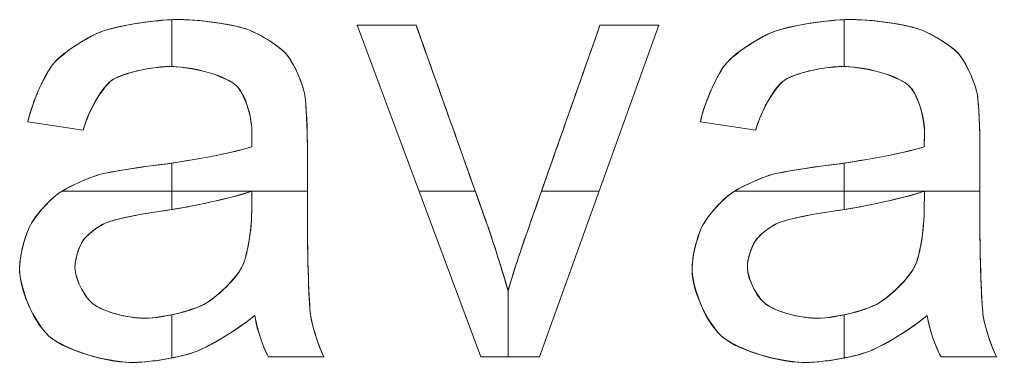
# Model space of a CAD drawing. Header units: centimetres. Extents: x -10.7 to 10.7, y -4.6 to 4.6.
# Drawn here: x -9.395 to -8.647, y 3.422 to 3.685 of the extents above; entities that cross this region are included whole.
import ezdxf

# ---------------------------------------------------------------- set-up
doc = ezdxf.new("R2010")
doc.units = ezdxf.units.CM
doc.header["$MEASUREMENT"] = 0
doc.layers.add('Default', color=7, linetype='Continuous')

msp = doc.modelspace()

# ---------------------------------------------------------------- linework, layer by layer
at = {"layer": 'Default', "color": 1, "lineweight": 9}
for points, knots in [([(-9.38896, 3.60634), (-9.38512, 3.62441), (-9.37437, 3.64457), (-9.36996, 3.65013), (-9.36996, 3.65013), (-9.36113, 3.66126), (-9.34003, 3.67282), (-9.33168, 3.67581), (-9.33168, 3.67581), (-9.31499, 3.68181), (-9.28467, 3.68481), (-9.27368, 3.68481), (-9.27368, 3.68481), (-9.25185, 3.68481), (-9.22731, 3.67969), (-9.22049, 3.67712), (-9.22049, 3.67712), (-9.20686, 3.672), (-9.19363, 3.66167), (-9.19042, 3.65779), (-9.19042, 3.65779), (-9.184, 3.65002), (-9.17821, 3.63428), (-9.17692, 3.62835)], [0, 0, 0, 0, 0.142857, 0.142857, 0.142857, 0.142857, 0.285714, 0.285714, 0.285714, 0.285714, 0.428571, 0.428571, 0.428571, 0.428571, 0.571429, 0.571429, 0.571429, 0.571429, 0.714286, 0.714286, 0.714286, 0.714286, 1, 1, 1, 1]), ([(-9.38896, 3.60634), (-9.38512, 3.62441), (-9.37437, 3.64457), (-9.36996, 3.65013), (-9.36996, 3.65013), (-9.36113, 3.66126), (-9.34003, 3.67282), (-9.33168, 3.67581), (-9.33168, 3.67581), (-9.31499, 3.68181), (-9.28467, 3.68481), (-9.27368, 3.68481), (-9.27368, 3.68481), (-9.25185, 3.68481), (-9.22731, 3.67969), (-9.22049, 3.67712), (-9.22049, 3.67712), (-9.20686, 3.672), (-9.19363, 3.66167), (-9.19042, 3.65779), (-9.19042, 3.65779), (-9.184, 3.65002), (-9.17821, 3.63428), (-9.17692, 3.62835)], [0, 0, 0, 0, 0.142857, 0.142857, 0.142857, 0.142857, 0.285714, 0.285714, 0.285714, 0.285714, 0.428571, 0.428571, 0.428571, 0.428571, 0.571429, 0.571429, 0.571429, 0.571429, 0.714286, 0.714286, 0.714286, 0.714286, 1, 1, 1, 1]), ([(-9.17692, 3.62835), (-9.1795, 3.64021), (-9.18721, 3.65391), (-9.19042, 3.65779), (-9.19042, 3.65779), (-9.19684, 3.66555), (-9.21368, 3.67456), (-9.22049, 3.67712), (-9.22049, 3.67712), (-9.23412, 3.68225), (-9.26276, 3.68481), (-9.27368, 3.68481), (-9.27368, 3.68481), (-9.29566, 3.68481), (-9.32334, 3.67881), (-9.33168, 3.67581), (-9.33168, 3.67581), (-9.34837, 3.66982), (-9.36555, 3.65569), (-9.36996, 3.65013), (-9.36996, 3.65013), (-9.37878, 3.63901), (-9.38704, 3.61538), (-9.38896, 3.60634)], [0, 0, 0, 0, 0.142857, 0.142857, 0.142857, 0.142857, 0.285714, 0.285714, 0.285714, 0.285714, 0.428571, 0.428571, 0.428571, 0.428571, 0.571429, 0.571429, 0.571429, 0.571429, 0.714286, 0.714286, 0.714286, 0.714286, 1, 1, 1, 1]), ([(-8.87361, 3.60634), (-8.86976, 3.62441), (-8.85902, 3.64457), (-8.8546, 3.65013), (-8.8546, 3.65013), (-8.84578, 3.66126), (-8.82467, 3.67282), (-8.81633, 3.67581), (-8.81633, 3.67581), (-8.79964, 3.68181), (-8.76931, 3.68481), (-8.75832, 3.68481), (-8.75832, 3.68481), (-8.7365, 3.68481), (-8.71195, 3.67969), (-8.70514, 3.67712), (-8.70514, 3.67712), (-8.69151, 3.672), (-8.67827, 3.66167), (-8.67506, 3.65779), (-8.67506, 3.65779), (-8.66865, 3.65002), (-8.66285, 3.63428), (-8.66156, 3.62835)], [0, 0, 0, 0, 0.142857, 0.142857, 0.142857, 0.142857, 0.285714, 0.285714, 0.285714, 0.285714, 0.428571, 0.428571, 0.428571, 0.428571, 0.571429, 0.571429, 0.571429, 0.571429, 0.714286, 0.714286, 0.714286, 0.714286, 1, 1, 1, 1]), ([(-8.87361, 3.60634), (-8.86976, 3.62441), (-8.85902, 3.64457), (-8.8546, 3.65013), (-8.8546, 3.65013), (-8.84578, 3.66126), (-8.82467, 3.67282), (-8.81633, 3.67581), (-8.81633, 3.67581), (-8.79964, 3.68181), (-8.76931, 3.68481), (-8.75832, 3.68481), (-8.75832, 3.68481), (-8.7365, 3.68481), (-8.71195, 3.67969), (-8.70514, 3.67712), (-8.70514, 3.67712), (-8.69151, 3.672), (-8.67827, 3.66167), (-8.67506, 3.65779), (-8.67506, 3.65779), (-8.66865, 3.65002), (-8.66285, 3.63428), (-8.66156, 3.62835)], [0, 0, 0, 0, 0.142857, 0.142857, 0.142857, 0.142857, 0.285714, 0.285714, 0.285714, 0.285714, 0.428571, 0.428571, 0.428571, 0.428571, 0.571429, 0.571429, 0.571429, 0.571429, 0.714286, 0.714286, 0.714286, 0.714286, 1, 1, 1, 1]), ([(-8.66156, 3.62835), (-8.66415, 3.64021), (-8.67186, 3.65391), (-8.67506, 3.65779), (-8.67506, 3.65779), (-8.68148, 3.66555), (-8.69832, 3.67456), (-8.70514, 3.67712), (-8.70514, 3.67712), (-8.71877, 3.68225), (-8.74741, 3.68481), (-8.75832, 3.68481), (-8.75832, 3.68481), (-8.7803, 3.68481), (-8.80798, 3.67881), (-8.81633, 3.67581), (-8.81633, 3.67581), (-8.83302, 3.66982), (-8.85019, 3.65569), (-8.8546, 3.65013), (-8.8546, 3.65013), (-8.86343, 3.63901), (-8.87169, 3.61538), (-8.87361, 3.60634)], [0, 0, 0, 0, 0.142857, 0.142857, 0.142857, 0.142857, 0.285714, 0.285714, 0.285714, 0.285714, 0.428571, 0.428571, 0.428571, 0.428571, 0.571429, 0.571429, 0.571429, 0.571429, 0.714286, 0.714286, 0.714286, 0.714286, 1, 1, 1, 1]), ([(-9.09142, 3.68057), (-9.07334, 3.62977), (-9.04622, 3.55357), (-9.03717, 3.52817), (-9.03717, 3.52817), (-9.0313, 3.51171), (-9.02346, 3.48574), (-9.021, 3.47687)], [0, 0, 0, 0, 0.333333, 0.333333, 0.333333, 0.333333, 1, 1, 1, 1]), ([(-9.09142, 3.68057), (-9.07334, 3.62977), (-9.04622, 3.55357), (-9.03717, 3.52817), (-9.03717, 3.52817), (-9.0313, 3.51171), (-9.02346, 3.48574), (-9.021, 3.47687)], [0, 0, 0, 0, 0.333333, 0.333333, 0.333333, 0.333333, 1, 1, 1, 1]), ([(-9.021, 3.47687), (-9.02591, 3.49461), (-9.03424, 3.51994), (-9.03717, 3.52817), (-9.03717, 3.52817), (-9.05526, 3.57897), (-9.08238, 3.65517), (-9.09142, 3.68057)], [0, 0, 0, 0, 0.333333, 0.333333, 0.333333, 0.333333, 1, 1, 1, 1]), ([(-9.021, 3.47687), (-9.0172, 3.49028), (-9.00852, 3.51585), (-9.00513, 3.52529), (-9.00513, 3.52529), (-8.98693, 3.57705), (-8.95962, 3.65469), (-8.95052, 3.68057)], [0, 0, 0, 0, 0.333333, 0.333333, 0.333333, 0.333333, 1, 1, 1, 1]), ([(-9.021, 3.47687), (-9.0172, 3.49028), (-9.00852, 3.51585), (-9.00513, 3.52529), (-9.00513, 3.52529), (-8.98693, 3.57705), (-8.95962, 3.65469), (-8.95052, 3.68057)], [0, 0, 0, 0, 0.333333, 0.333333, 0.333333, 0.333333, 1, 1, 1, 1]), ([(-8.95052, 3.68057), (-8.96872, 3.62881), (-8.99603, 3.55117), (-9.00513, 3.52529), (-9.00513, 3.52529), (-9.01191, 3.50642), (-9.0191, 3.48358), (-9.021, 3.47687)], [0, 0, 0, 0, 0.333333, 0.333333, 0.333333, 0.333333, 1, 1, 1, 1]), ([(-9.21741, 3.58725), (-9.21725, 3.59302), (-9.21718, 3.59747), (-9.21718, 3.59826), (-9.21718, 3.59826), (-9.21718, 3.6154), (-9.22544, 3.631), (-9.22957, 3.63451), (-9.22957, 3.63451), (-9.24073, 3.64401), (-9.26831, 3.64876), (-9.27931, 3.64876), (-9.27931, 3.64876), (-9.29986, 3.64876), (-9.31993, 3.64159), (-9.32482, 3.638), (-9.32482, 3.638), (-9.33462, 3.63084), (-9.3442, 3.60907), (-9.34655, 3.59998)], [0, 0, 0, 0, 0.166667, 0.166667, 0.166667, 0.166667, 0.333333, 0.333333, 0.333333, 0.333333, 0.5, 0.5, 0.5, 0.5, 0.666667, 0.666667, 0.666667, 0.666667, 1, 1, 1, 1]), ([(-9.21741, 3.58725), (-9.21725, 3.59302), (-9.21718, 3.59747), (-9.21718, 3.59826), (-9.21718, 3.59826), (-9.21718, 3.6154), (-9.22544, 3.631), (-9.22957, 3.63451), (-9.22957, 3.63451), (-9.24073, 3.64401), (-9.26831, 3.64876), (-9.27931, 3.64876), (-9.27931, 3.64876), (-9.29986, 3.64876), (-9.31993, 3.64159), (-9.32482, 3.638), (-9.32482, 3.638), (-9.33462, 3.63084), (-9.3442, 3.60907), (-9.34655, 3.59998)], [0, 0, 0, 0, 0.166667, 0.166667, 0.166667, 0.166667, 0.333333, 0.333333, 0.333333, 0.333333, 0.5, 0.5, 0.5, 0.5, 0.666667, 0.666667, 0.666667, 0.666667, 1, 1, 1, 1]), ([(-9.34655, 3.59998), (-9.34186, 3.61816), (-9.32972, 3.63442), (-9.32482, 3.638), (-9.32482, 3.638), (-9.31503, 3.64517), (-9.28958, 3.64876), (-9.27931, 3.64876), (-9.27931, 3.64876), (-9.25731, 3.64876), (-9.23515, 3.63926), (-9.22957, 3.63451), (-9.22957, 3.63451), (-9.22131, 3.62748), (-9.21718, 3.60683), (-9.21718, 3.59826), (-9.21718, 3.59826), (-9.21718, 3.59669), (-9.21733, 3.59014), (-9.21741, 3.58725)], [0, 0, 0, 0, 0.166667, 0.166667, 0.166667, 0.166667, 0.333333, 0.333333, 0.333333, 0.333333, 0.5, 0.5, 0.5, 0.5, 0.666667, 0.666667, 0.666667, 0.666667, 1, 1, 1, 1]), ([(-8.70206, 3.58725), (-8.7019, 3.59302), (-8.70182, 3.59747), (-8.70182, 3.59826), (-8.70182, 3.59826), (-8.70182, 3.6154), (-8.71009, 3.631), (-8.71422, 3.63451), (-8.71422, 3.63451), (-8.72537, 3.64401), (-8.75295, 3.64876), (-8.76396, 3.64876), (-8.76396, 3.64876), (-8.7845, 3.64876), (-8.80457, 3.64159), (-8.80947, 3.638), (-8.80947, 3.638), (-8.81927, 3.63084), (-8.82885, 3.60907), (-8.83119, 3.59998)], [0, 0, 0, 0, 0.166667, 0.166667, 0.166667, 0.166667, 0.333333, 0.333333, 0.333333, 0.333333, 0.5, 0.5, 0.5, 0.5, 0.666667, 0.666667, 0.666667, 0.666667, 1, 1, 1, 1]), ([(-8.70206, 3.58725), (-8.7019, 3.59302), (-8.70182, 3.59747), (-8.70182, 3.59826), (-8.70182, 3.59826), (-8.70182, 3.6154), (-8.71009, 3.631), (-8.71422, 3.63451), (-8.71422, 3.63451), (-8.72537, 3.64401), (-8.75295, 3.64876), (-8.76396, 3.64876), (-8.76396, 3.64876), (-8.7845, 3.64876), (-8.80457, 3.64159), (-8.80947, 3.638), (-8.80947, 3.638), (-8.81927, 3.63084), (-8.82885, 3.60907), (-8.83119, 3.59998)], [0, 0, 0, 0, 0.166667, 0.166667, 0.166667, 0.166667, 0.333333, 0.333333, 0.333333, 0.333333, 0.5, 0.5, 0.5, 0.5, 0.666667, 0.666667, 0.666667, 0.666667, 1, 1, 1, 1]), ([(-8.83119, 3.59998), (-8.82651, 3.61816), (-8.81437, 3.63442), (-8.80947, 3.638), (-8.80947, 3.638), (-8.79967, 3.64517), (-8.77423, 3.64876), (-8.76396, 3.64876), (-8.76396, 3.64876), (-8.74195, 3.64876), (-8.71979, 3.63926), (-8.71422, 3.63451), (-8.71422, 3.63451), (-8.70595, 3.62748), (-8.70182, 3.60683), (-8.70182, 3.59826), (-8.70182, 3.59826), (-8.70182, 3.59669), (-8.70198, 3.59014), (-8.70206, 3.58725)], [0, 0, 0, 0, 0.166667, 0.166667, 0.166667, 0.166667, 0.333333, 0.333333, 0.333333, 0.333333, 0.5, 0.5, 0.5, 0.5, 0.666667, 0.666667, 0.666667, 0.666667, 1, 1, 1, 1]), ([(-9.17692, 3.62835), (-9.17548, 3.62099), (-9.17476, 3.59851), (-9.17476, 3.58911), (-9.17476, 3.58911), (-9.17476, 3.57031), (-9.17476, 3.54211), (-9.17476, 3.53271), (-9.17476, 3.53271), (-9.17476, 3.49339), (-9.17305, 3.46283), (-9.17219, 3.45739), (-9.17219, 3.45739), (-9.17048, 3.4465), (-9.16457, 3.43107), (-9.16204, 3.42607)], [0, 0, 0, 0, 0.2, 0.2, 0.2, 0.2, 0.4, 0.4, 0.4, 0.4, 0.6, 0.6, 0.6, 0.6, 1, 1, 1, 1]), ([(-9.17692, 3.62835), (-9.17548, 3.62099), (-9.17476, 3.59851), (-9.17476, 3.58911), (-9.17476, 3.58911), (-9.17476, 3.57031), (-9.17476, 3.54211), (-9.17476, 3.53271), (-9.17476, 3.53271), (-9.17476, 3.49339), (-9.17305, 3.46283), (-9.17219, 3.45739), (-9.17219, 3.45739), (-9.17048, 3.4465), (-9.16457, 3.43107), (-9.16204, 3.42607)], [0, 0, 0, 0, 0.2, 0.2, 0.2, 0.2, 0.4, 0.4, 0.4, 0.4, 0.6, 0.6, 0.6, 0.6, 1, 1, 1, 1]), ([(-9.16204, 3.42607), (-9.1671, 3.43606), (-9.17134, 3.45194), (-9.17219, 3.45739), (-9.17219, 3.45739), (-9.17391, 3.46828), (-9.17476, 3.51305), (-9.17476, 3.53271), (-9.17476, 3.53271), (-9.17476, 3.55151), (-9.17476, 3.57971), (-9.17476, 3.58911), (-9.17476, 3.58911), (-9.17476, 3.60791), (-9.1762, 3.62467), (-9.17692, 3.62835)], [0, 0, 0, 0, 0.2, 0.2, 0.2, 0.2, 0.4, 0.4, 0.4, 0.4, 0.6, 0.6, 0.6, 0.6, 1, 1, 1, 1]), ([(-8.66156, 3.62835), (-8.66013, 3.62099), (-8.65941, 3.59851), (-8.65941, 3.58911), (-8.65941, 3.58911), (-8.65941, 3.57031), (-8.65941, 3.54211), (-8.65941, 3.53271), (-8.65941, 3.53271), (-8.65941, 3.49339), (-8.65769, 3.46283), (-8.65684, 3.45739), (-8.65684, 3.45739), (-8.65513, 3.4465), (-8.64921, 3.43107), (-8.64668, 3.42607)], [0, 0, 0, 0, 0.2, 0.2, 0.2, 0.2, 0.4, 0.4, 0.4, 0.4, 0.6, 0.6, 0.6, 0.6, 1, 1, 1, 1]), ([(-8.66156, 3.62835), (-8.66013, 3.62099), (-8.65941, 3.59851), (-8.65941, 3.58911), (-8.65941, 3.58911), (-8.65941, 3.57031), (-8.65941, 3.54211), (-8.65941, 3.53271), (-8.65941, 3.53271), (-8.65941, 3.49339), (-8.65769, 3.46283), (-8.65684, 3.45739), (-8.65684, 3.45739), (-8.65513, 3.4465), (-8.64921, 3.43107), (-8.64668, 3.42607)], [0, 0, 0, 0, 0.2, 0.2, 0.2, 0.2, 0.4, 0.4, 0.4, 0.4, 0.6, 0.6, 0.6, 0.6, 1, 1, 1, 1]), ([(-8.64668, 3.42607), (-8.65174, 3.43606), (-8.65598, 3.45194), (-8.65684, 3.45739), (-8.65684, 3.45739), (-8.65855, 3.46828), (-8.65941, 3.51305), (-8.65941, 3.53271), (-8.65941, 3.53271), (-8.65941, 3.55151), (-8.65941, 3.57971), (-8.65941, 3.58911), (-8.65941, 3.58911), (-8.65941, 3.60791), (-8.66084, 3.62467), (-8.66156, 3.62835)], [0, 0, 0, 0, 0.2, 0.2, 0.2, 0.2, 0.4, 0.4, 0.4, 0.4, 0.6, 0.6, 0.6, 0.6, 1, 1, 1, 1]), ([(-9.21506, 3.45789), (-9.23068, 3.4447), (-9.25328, 3.43268), (-9.26067, 3.42997), (-9.26067, 3.42997), (-9.27546, 3.42454), (-9.2998, 3.42183), (-9.30827, 3.42183), (-9.30827, 3.42183), (-9.33624, 3.42183), (-9.36526, 3.43534), (-9.37277, 3.4421), (-9.37277, 3.4421), (-9.38781, 3.4556), (-9.39532, 3.48337), (-9.39532, 3.49387), (-9.39532, 3.49387), (-9.39532, 3.5062), (-9.38963, 3.52256), (-9.38678, 3.52766), (-9.38678, 3.52766), (-9.38108, 3.53785), (-9.369, 3.5491), (-9.36439, 3.55218), (-9.36439, 3.55218), (-9.35517, 3.55833), (-9.339, 3.56457), (-9.33323, 3.56615), (-9.33323, 3.56615), (-9.32472, 3.56838), (-9.30328, 3.57155), (-9.29469, 3.57257), (-9.29469, 3.57257), (-9.25969, 3.57668), (-9.22567, 3.58442), (-9.21741, 3.58725)], [0, 0, 0, 0, 0.1, 0.1, 0.1, 0.1, 0.2, 0.2, 0.2, 0.2, 0.3, 0.3, 0.3, 0.3, 0.4, 0.4, 0.4, 0.4, 0.5, 0.5, 0.5, 0.5, 0.6, 0.6, 0.6, 0.6, 0.7, 0.7, 0.7, 0.7, 0.8, 0.8, 0.8, 0.8, 1, 1, 1, 1]), ([(-9.21506, 3.45789), (-9.23068, 3.4447), (-9.25328, 3.43268), (-9.26067, 3.42997), (-9.26067, 3.42997), (-9.27546, 3.42454), (-9.2998, 3.42183), (-9.30827, 3.42183), (-9.30827, 3.42183), (-9.33624, 3.42183), (-9.36526, 3.43534), (-9.37277, 3.4421), (-9.37277, 3.4421), (-9.38781, 3.4556), (-9.39532, 3.48337), (-9.39532, 3.49387), (-9.39532, 3.49387), (-9.39532, 3.5062), (-9.38963, 3.52256), (-9.38678, 3.52766), (-9.38678, 3.52766), (-9.38108, 3.53785), (-9.369, 3.5491), (-9.36439, 3.55218), (-9.36439, 3.55218), (-9.35517, 3.55833), (-9.339, 3.56457), (-9.33323, 3.56615), (-9.33323, 3.56615), (-9.32472, 3.56838), (-9.30328, 3.57155), (-9.29469, 3.57257), (-9.29469, 3.57257), (-9.25969, 3.57668), (-9.22567, 3.58442), (-9.21741, 3.58725)], [0, 0, 0, 0, 0.1, 0.1, 0.1, 0.1, 0.2, 0.2, 0.2, 0.2, 0.3, 0.3, 0.3, 0.3, 0.4, 0.4, 0.4, 0.4, 0.5, 0.5, 0.5, 0.5, 0.6, 0.6, 0.6, 0.6, 0.7, 0.7, 0.7, 0.7, 0.8, 0.8, 0.8, 0.8, 1, 1, 1, 1]), ([(-9.21741, 3.58725), (-9.23393, 3.58158), (-9.27719, 3.57463), (-9.29469, 3.57257), (-9.29469, 3.57257), (-9.31187, 3.57052), (-9.32897, 3.56726), (-9.33323, 3.56615), (-9.33323, 3.56615), (-9.34478, 3.56299), (-9.35978, 3.55525), (-9.36439, 3.55218), (-9.36439, 3.55218), (-9.37361, 3.54603), (-9.38393, 3.53275), (-9.38678, 3.52766), (-9.38678, 3.52766), (-9.39248, 3.51746), (-9.39532, 3.50004), (-9.39532, 3.49387), (-9.39532, 3.49387), (-9.39532, 3.47286), (-9.38029, 3.44885), (-9.37277, 3.4421), (-9.37277, 3.4421), (-9.35774, 3.42859), (-9.32226, 3.42183), (-9.30827, 3.42183), (-9.30827, 3.42183), (-9.29133, 3.42183), (-9.26807, 3.42726), (-9.26067, 3.42997), (-9.26067, 3.42997), (-9.24588, 3.43539), (-9.22287, 3.45129), (-9.21506, 3.45789)], [0, 0, 0, 0, 0.1, 0.1, 0.1, 0.1, 0.2, 0.2, 0.2, 0.2, 0.3, 0.3, 0.3, 0.3, 0.4, 0.4, 0.4, 0.4, 0.5, 0.5, 0.5, 0.5, 0.6, 0.6, 0.6, 0.6, 0.7, 0.7, 0.7, 0.7, 0.8, 0.8, 0.8, 0.8, 1, 1, 1, 1]), ([(-8.6997, 3.45789), (-8.71532, 3.4447), (-8.73792, 3.43268), (-8.74532, 3.42997), (-8.74532, 3.42997), (-8.76011, 3.42454), (-8.78445, 3.42183), (-8.79292, 3.42183), (-8.79292, 3.42183), (-8.82089, 3.42183), (-8.8499, 3.43534), (-8.85742, 3.4421), (-8.85742, 3.4421), (-8.87245, 3.4556), (-8.87997, 3.48337), (-8.87997, 3.49387), (-8.87997, 3.49387), (-8.87997, 3.5062), (-8.87427, 3.52256), (-8.87142, 3.52766), (-8.87142, 3.52766), (-8.86572, 3.53785), (-8.85365, 3.5491), (-8.84904, 3.55218), (-8.84904, 3.55218), (-8.83981, 3.55833), (-8.82365, 3.56457), (-8.81787, 3.56615), (-8.81787, 3.56615), (-8.80937, 3.56838), (-8.78793, 3.57155), (-8.77933, 3.57257), (-8.77933, 3.57257), (-8.74434, 3.57668), (-8.71032, 3.58442), (-8.70206, 3.58725)], [0, 0, 0, 0, 0.1, 0.1, 0.1, 0.1, 0.2, 0.2, 0.2, 0.2, 0.3, 0.3, 0.3, 0.3, 0.4, 0.4, 0.4, 0.4, 0.5, 0.5, 0.5, 0.5, 0.6, 0.6, 0.6, 0.6, 0.7, 0.7, 0.7, 0.7, 0.8, 0.8, 0.8, 0.8, 1, 1, 1, 1]), ([(-8.6997, 3.45789), (-8.71532, 3.4447), (-8.73792, 3.43268), (-8.74532, 3.42997), (-8.74532, 3.42997), (-8.76011, 3.42454), (-8.78445, 3.42183), (-8.79292, 3.42183), (-8.79292, 3.42183), (-8.82089, 3.42183), (-8.8499, 3.43534), (-8.85742, 3.4421), (-8.85742, 3.4421), (-8.87245, 3.4556), (-8.87997, 3.48337), (-8.87997, 3.49387), (-8.87997, 3.49387), (-8.87997, 3.5062), (-8.87427, 3.52256), (-8.87142, 3.52766), (-8.87142, 3.52766), (-8.86572, 3.53785), (-8.85365, 3.5491), (-8.84904, 3.55218), (-8.84904, 3.55218), (-8.83981, 3.55833), (-8.82365, 3.56457), (-8.81787, 3.56615), (-8.81787, 3.56615), (-8.80937, 3.56838), (-8.78793, 3.57155), (-8.77933, 3.57257), (-8.77933, 3.57257), (-8.74434, 3.57668), (-8.71032, 3.58442), (-8.70206, 3.58725)], [0, 0, 0, 0, 0.1, 0.1, 0.1, 0.1, 0.2, 0.2, 0.2, 0.2, 0.3, 0.3, 0.3, 0.3, 0.4, 0.4, 0.4, 0.4, 0.5, 0.5, 0.5, 0.5, 0.6, 0.6, 0.6, 0.6, 0.7, 0.7, 0.7, 0.7, 0.8, 0.8, 0.8, 0.8, 1, 1, 1, 1]), ([(-8.70206, 3.58725), (-8.71858, 3.58158), (-8.76184, 3.57463), (-8.77933, 3.57257), (-8.77933, 3.57257), (-8.79652, 3.57052), (-8.81362, 3.56726), (-8.81787, 3.56615), (-8.81787, 3.56615), (-8.82942, 3.56299), (-8.84442, 3.55525), (-8.84904, 3.55218), (-8.84904, 3.55218), (-8.85826, 3.54603), (-8.86857, 3.53275), (-8.87142, 3.52766), (-8.87142, 3.52766), (-8.87712, 3.51746), (-8.87997, 3.50004), (-8.87997, 3.49387), (-8.87997, 3.49387), (-8.87997, 3.47286), (-8.86494, 3.44885), (-8.85742, 3.4421), (-8.85742, 3.4421), (-8.84239, 3.42859), (-8.8069, 3.42183), (-8.79292, 3.42183), (-8.79292, 3.42183), (-8.77597, 3.42183), (-8.75271, 3.42726), (-8.74532, 3.42997), (-8.74532, 3.42997), (-8.73053, 3.43539), (-8.70751, 3.45129), (-8.6997, 3.45789)], [0, 0, 0, 0, 0.1, 0.1, 0.1, 0.1, 0.2, 0.2, 0.2, 0.2, 0.3, 0.3, 0.3, 0.3, 0.4, 0.4, 0.4, 0.4, 0.5, 0.5, 0.5, 0.5, 0.6, 0.6, 0.6, 0.6, 0.7, 0.7, 0.7, 0.7, 0.8, 0.8, 0.8, 0.8, 1, 1, 1, 1]), ([(-9.21718, 3.55332), (-9.21725, 3.54815), (-9.21737, 3.5404), (-9.21741, 3.53781), (-9.21741, 3.53781), (-9.21741, 3.51919), (-9.2222, 3.50033), (-9.2246, 3.49556), (-9.2246, 3.49556), (-9.23087, 3.48319), (-9.24739, 3.46993), (-9.25408, 3.46639), (-9.25408, 3.46639), (-9.26745, 3.45931), (-9.29131, 3.45576), (-9.29989, 3.45576), (-9.29989, 3.45576), (-9.31723, 3.45576), (-9.3349, 3.46327), (-9.33941, 3.46702), (-9.33941, 3.46702), (-9.34841, 3.47452), (-9.35291, 3.48953), (-9.35291, 3.49517), (-9.35291, 3.49517), (-9.35291, 3.50252), (-9.34878, 3.51221), (-9.34671, 3.51521), (-9.34671, 3.51521), (-9.34258, 3.52122), (-9.3329, 3.52736), (-9.3291, 3.52893), (-9.3291, 3.52893), (-9.32149, 3.53207), (-9.29933, 3.53613), (-9.29015, 3.53738), (-9.29015, 3.53738), (-9.25772, 3.54176), (-9.22529, 3.5502), (-9.21718, 3.55332)], [0, 0, 0, 0, 0.090909, 0.090909, 0.090909, 0.090909, 0.181818, 0.181818, 0.181818, 0.181818, 0.272727, 0.272727, 0.272727, 0.272727, 0.363636, 0.363636, 0.363636, 0.363636, 0.454545, 0.454545, 0.454545, 0.454545, 0.545455, 0.545455, 0.545455, 0.545455, 0.636364, 0.636364, 0.636364, 0.636364, 0.727273, 0.727273, 0.727273, 0.727273, 0.818182, 0.818182, 0.818182, 0.818182, 1, 1, 1, 1]), ([(-9.21718, 3.55332), (-9.23339, 3.54707), (-9.27393, 3.53957), (-9.29015, 3.53738), (-9.29015, 3.53738), (-9.3085, 3.53489), (-9.32529, 3.5305), (-9.3291, 3.52893), (-9.3291, 3.52893), (-9.33671, 3.5258), (-9.34465, 3.51822), (-9.34671, 3.51521), (-9.34671, 3.51521), (-9.35084, 3.5092), (-9.35291, 3.49884), (-9.35291, 3.49517), (-9.35291, 3.49517), (-9.35291, 3.4839), (-9.34391, 3.47077), (-9.33941, 3.46702), (-9.33941, 3.46702), (-9.3304, 3.45952), (-9.30856, 3.45576), (-9.29989, 3.45576), (-9.29989, 3.45576), (-9.28272, 3.45576), (-9.26076, 3.46285), (-9.25408, 3.46639), (-9.25408, 3.46639), (-9.2407, 3.47347), (-9.22774, 3.48938), (-9.2246, 3.49556), (-9.2246, 3.49556), (-9.21981, 3.50511), (-9.21741, 3.5285), (-9.21741, 3.53781), (-9.21741, 3.53781), (-9.21733, 3.54298), (-9.21722, 3.55074), (-9.21718, 3.55332)], [0, 0, 0, 0, 0.090909, 0.090909, 0.090909, 0.090909, 0.181818, 0.181818, 0.181818, 0.181818, 0.272727, 0.272727, 0.272727, 0.272727, 0.363636, 0.363636, 0.363636, 0.363636, 0.454545, 0.454545, 0.454545, 0.454545, 0.545455, 0.545455, 0.545455, 0.545455, 0.636364, 0.636364, 0.636364, 0.636364, 0.727273, 0.727273, 0.727273, 0.727273, 0.818182, 0.818182, 0.818182, 0.818182, 1, 1, 1, 1]), ([(-9.21718, 3.55332), (-9.21725, 3.54815), (-9.21737, 3.5404), (-9.21741, 3.53781), (-9.21741, 3.53781), (-9.21741, 3.51919), (-9.2222, 3.50033), (-9.2246, 3.49556), (-9.2246, 3.49556), (-9.23087, 3.48319), (-9.24739, 3.46993), (-9.25408, 3.46639), (-9.25408, 3.46639), (-9.26745, 3.45931), (-9.29131, 3.45576), (-9.29989, 3.45576), (-9.29989, 3.45576), (-9.31723, 3.45576), (-9.3349, 3.46327), (-9.33941, 3.46702), (-9.33941, 3.46702), (-9.34841, 3.47452), (-9.35291, 3.48953), (-9.35291, 3.49517), (-9.35291, 3.49517), (-9.35291, 3.50252), (-9.34878, 3.51221), (-9.34671, 3.51521), (-9.34671, 3.51521), (-9.34258, 3.52122), (-9.3329, 3.52736), (-9.3291, 3.52893), (-9.3291, 3.52893), (-9.32149, 3.53207), (-9.29933, 3.53613), (-9.29015, 3.53738), (-9.29015, 3.53738), (-9.25772, 3.54176), (-9.22529, 3.5502), (-9.21718, 3.55332)], [0, 0, 0, 0, 0.090909, 0.090909, 0.090909, 0.090909, 0.181818, 0.181818, 0.181818, 0.181818, 0.272727, 0.272727, 0.272727, 0.272727, 0.363636, 0.363636, 0.363636, 0.363636, 0.454545, 0.454545, 0.454545, 0.454545, 0.545455, 0.545455, 0.545455, 0.545455, 0.636364, 0.636364, 0.636364, 0.636364, 0.727273, 0.727273, 0.727273, 0.727273, 0.818182, 0.818182, 0.818182, 0.818182, 1, 1, 1, 1]), ([(-8.70182, 3.55332), (-8.7019, 3.54815), (-8.70202, 3.5404), (-8.70206, 3.53781), (-8.70206, 3.53781), (-8.70206, 3.51919), (-8.70685, 3.50033), (-8.70925, 3.49556), (-8.70925, 3.49556), (-8.71552, 3.48319), (-8.73203, 3.46993), (-8.73872, 3.46639), (-8.73872, 3.46639), (-8.7521, 3.45931), (-8.77595, 3.45576), (-8.78453, 3.45576), (-8.78453, 3.45576), (-8.80188, 3.45576), (-8.81955, 3.46327), (-8.82405, 3.46702), (-8.82405, 3.46702), (-8.83305, 3.47452), (-8.83755, 3.48953), (-8.83755, 3.49517), (-8.83755, 3.49517), (-8.83755, 3.50252), (-8.83342, 3.51221), (-8.83136, 3.51521), (-8.83136, 3.51521), (-8.82723, 3.52122), (-8.81755, 3.52736), (-8.81374, 3.52893), (-8.81374, 3.52893), (-8.80613, 3.53207), (-8.78397, 3.53613), (-8.77479, 3.53738), (-8.77479, 3.53738), (-8.74236, 3.54176), (-8.70993, 3.5502), (-8.70182, 3.55332)], [0, 0, 0, 0, 0.090909, 0.090909, 0.090909, 0.090909, 0.181818, 0.181818, 0.181818, 0.181818, 0.272727, 0.272727, 0.272727, 0.272727, 0.363636, 0.363636, 0.363636, 0.363636, 0.454545, 0.454545, 0.454545, 0.454545, 0.545455, 0.545455, 0.545455, 0.545455, 0.636364, 0.636364, 0.636364, 0.636364, 0.727273, 0.727273, 0.727273, 0.727273, 0.818182, 0.818182, 0.818182, 0.818182, 1, 1, 1, 1]), ([(-8.70182, 3.55332), (-8.71804, 3.54707), (-8.75858, 3.53957), (-8.77479, 3.53738), (-8.77479, 3.53738), (-8.79315, 3.53489), (-8.80994, 3.5305), (-8.81374, 3.52893), (-8.81374, 3.52893), (-8.82136, 3.5258), (-8.82929, 3.51822), (-8.83136, 3.51521), (-8.83136, 3.51521), (-8.83549, 3.5092), (-8.83755, 3.49884), (-8.83755, 3.49517), (-8.83755, 3.49517), (-8.83755, 3.4839), (-8.82855, 3.47077), (-8.82405, 3.46702), (-8.82405, 3.46702), (-8.81505, 3.45952), (-8.79321, 3.45576), (-8.78453, 3.45576), (-8.78453, 3.45576), (-8.76737, 3.45576), (-8.74541, 3.46285), (-8.73872, 3.46639), (-8.73872, 3.46639), (-8.72535, 3.47347), (-8.71238, 3.48938), (-8.70925, 3.49556), (-8.70925, 3.49556), (-8.70445, 3.50511), (-8.70206, 3.5285), (-8.70206, 3.53781), (-8.70206, 3.53781), (-8.70198, 3.54298), (-8.70186, 3.55074), (-8.70182, 3.55332)], [0, 0, 0, 0, 0.090909, 0.090909, 0.090909, 0.090909, 0.181818, 0.181818, 0.181818, 0.181818, 0.272727, 0.272727, 0.272727, 0.272727, 0.363636, 0.363636, 0.363636, 0.363636, 0.454545, 0.454545, 0.454545, 0.454545, 0.545455, 0.545455, 0.545455, 0.545455, 0.636364, 0.636364, 0.636364, 0.636364, 0.727273, 0.727273, 0.727273, 0.727273, 0.818182, 0.818182, 0.818182, 0.818182, 1, 1, 1, 1]), ([(-8.70182, 3.55332), (-8.7019, 3.54815), (-8.70202, 3.5404), (-8.70206, 3.53781), (-8.70206, 3.53781), (-8.70206, 3.51919), (-8.70685, 3.50033), (-8.70925, 3.49556), (-8.70925, 3.49556), (-8.71552, 3.48319), (-8.73203, 3.46993), (-8.73872, 3.46639), (-8.73872, 3.46639), (-8.7521, 3.45931), (-8.77595, 3.45576), (-8.78453, 3.45576), (-8.78453, 3.45576), (-8.80188, 3.45576), (-8.81955, 3.46327), (-8.82405, 3.46702), (-8.82405, 3.46702), (-8.83305, 3.47452), (-8.83755, 3.48953), (-8.83755, 3.49517), (-8.83755, 3.49517), (-8.83755, 3.50252), (-8.83342, 3.51221), (-8.83136, 3.51521), (-8.83136, 3.51521), (-8.82723, 3.52122), (-8.81755, 3.52736), (-8.81374, 3.52893), (-8.81374, 3.52893), (-8.80613, 3.53207), (-8.78397, 3.53613), (-8.77479, 3.53738), (-8.77479, 3.53738), (-8.74236, 3.54176), (-8.70993, 3.5502), (-8.70182, 3.55332)], [0, 0, 0, 0, 0.090909, 0.090909, 0.090909, 0.090909, 0.181818, 0.181818, 0.181818, 0.181818, 0.272727, 0.272727, 0.272727, 0.272727, 0.363636, 0.363636, 0.363636, 0.363636, 0.454545, 0.454545, 0.454545, 0.454545, 0.545455, 0.545455, 0.545455, 0.545455, 0.636364, 0.636364, 0.636364, 0.636364, 0.727273, 0.727273, 0.727273, 0.727273, 0.818182, 0.818182, 0.818182, 0.818182, 1, 1, 1, 1])]:
    msp.add_open_spline(points, degree=3, knots=knots, dxfattribs=at)
for points in [[(-9.27868, 3.68476), (-9.27868, 3.68476), (-9.27868, 3.64876), (-9.27868, 3.64876)], [(-9.27868, 3.68476), (-9.27868, 3.68476), (-9.27868, 3.64876), (-9.27868, 3.64876)], [(-8.76333, 3.68476), (-8.76333, 3.68476), (-8.76333, 3.64876), (-8.76333, 3.64876)], [(-8.76333, 3.68476), (-8.76333, 3.68476), (-8.76333, 3.64876), (-8.76333, 3.64876)], [(-9.04185, 3.42607), (-9.04185, 3.42607), (-9.13659, 3.68057), (-9.13659, 3.68057)], [(-9.13659, 3.68057), (-9.13659, 3.68057), (-9.09142, 3.68057), (-9.09142, 3.68057)], [(-9.04185, 3.42607), (-9.04185, 3.42607), (-9.13659, 3.68057), (-9.13659, 3.68057)], [(-9.13659, 3.68057), (-9.13659, 3.68057), (-9.09142, 3.68057), (-9.09142, 3.68057)], [(-9.13659, 3.68057), (-9.13659, 3.68057), (-9.04185, 3.42607), (-9.04185, 3.42607)], [(-9.09142, 3.68057), (-9.09142, 3.68057), (-9.13659, 3.68057), (-9.13659, 3.68057)], [(-8.90542, 3.68057), (-8.90542, 3.68057), (-8.99685, 3.42607), (-8.99685, 3.42607)], [(-8.90542, 3.68057), (-8.90542, 3.68057), (-8.99685, 3.42607), (-8.99685, 3.42607)], [(-8.99685, 3.42607), (-8.99685, 3.42607), (-8.90542, 3.68057), (-8.90542, 3.68057)], [(-8.95052, 3.68057), (-8.95052, 3.68057), (-8.90542, 3.68057), (-8.90542, 3.68057)], [(-8.95052, 3.68057), (-8.95052, 3.68057), (-8.90542, 3.68057), (-8.90542, 3.68057)], [(-8.90542, 3.68057), (-8.90542, 3.68057), (-8.95052, 3.68057), (-8.95052, 3.68057)], [(-9.34655, 3.59998), (-9.34655, 3.59998), (-9.38896, 3.60634), (-9.38896, 3.60634)], [(-9.34655, 3.59998), (-9.34655, 3.59998), (-9.38896, 3.60634), (-9.38896, 3.60634)], [(-9.38896, 3.60634), (-9.38896, 3.60634), (-9.34655, 3.59998), (-9.34655, 3.59998)], [(-8.83119, 3.59998), (-8.83119, 3.59998), (-8.87361, 3.60634), (-8.87361, 3.60634)], [(-8.83119, 3.59998), (-8.83119, 3.59998), (-8.87361, 3.60634), (-8.87361, 3.60634)], [(-8.87361, 3.60634), (-8.87361, 3.60634), (-8.83119, 3.59998), (-8.83119, 3.59998)], [(-9.27868, 3.5746), (-9.27868, 3.5746), (-9.27868, 3.53902), (-9.27868, 3.53902)], [(-9.27868, 3.5746), (-9.27868, 3.5746), (-9.27868, 3.53902), (-9.27868, 3.53902)], [(-8.76333, 3.5746), (-8.76333, 3.5746), (-8.76333, 3.53902), (-8.76333, 3.53902)], [(-8.76333, 3.5746), (-8.76333, 3.5746), (-8.76333, 3.53902), (-8.76333, 3.53902)], [(-9.36264, 3.55332), (-9.36264, 3.55332), (-9.17476, 3.55332), (-9.17476, 3.55332)], [(-9.36264, 3.55332), (-9.36264, 3.55332), (-9.17476, 3.55332), (-9.17476, 3.55332)], [(-9.08922, 3.55332), (-9.08922, 3.55332), (-9.04613, 3.55332), (-9.04613, 3.55332)], [(-9.08922, 3.55332), (-9.08922, 3.55332), (-9.04613, 3.55332), (-9.04613, 3.55332)], [(-8.99527, 3.55332), (-8.99527, 3.55332), (-8.95113, 3.55332), (-8.95113, 3.55332)], [(-8.99527, 3.55332), (-8.99527, 3.55332), (-8.95113, 3.55332), (-8.95113, 3.55332)], [(-8.84728, 3.55332), (-8.84728, 3.55332), (-8.65941, 3.55332), (-8.65941, 3.55332)], [(-8.84728, 3.55332), (-8.84728, 3.55332), (-8.65941, 3.55332), (-8.65941, 3.55332)], [(-9.021, 3.47687), (-9.021, 3.47687), (-9.021, 3.42607), (-9.021, 3.42607)], [(-9.021, 3.47687), (-9.021, 3.47687), (-9.021, 3.42607), (-9.021, 3.42607)], [(-9.27868, 3.45775), (-9.27868, 3.45775), (-9.27868, 3.42481), (-9.27868, 3.42481)], [(-9.27868, 3.45775), (-9.27868, 3.45775), (-9.27868, 3.42481), (-9.27868, 3.42481)], [(-9.20445, 3.42607), (-9.20995, 3.43513), (-9.21427, 3.45181), (-9.21506, 3.45789)], [(-9.20445, 3.42607), (-9.20995, 3.43513), (-9.21427, 3.45181), (-9.21506, 3.45789)], [(-9.21506, 3.45789), (-9.21349, 3.44574), (-9.2072, 3.4306), (-9.20445, 3.42607)], [(-8.76333, 3.45775), (-8.76333, 3.45775), (-8.76333, 3.42481), (-8.76333, 3.42481)], [(-8.76333, 3.45775), (-8.76333, 3.45775), (-8.76333, 3.42481), (-8.76333, 3.42481)], [(-8.6891, 3.42607), (-8.6946, 3.43513), (-8.69892, 3.45181), (-8.6997, 3.45789)], [(-8.6891, 3.42607), (-8.6946, 3.43513), (-8.69892, 3.45181), (-8.6997, 3.45789)], [(-8.6997, 3.45789), (-8.69813, 3.44574), (-8.69185, 3.4306), (-8.6891, 3.42607)], [(-9.16204, 3.42607), (-9.16204, 3.42607), (-9.20445, 3.42607), (-9.20445, 3.42607)], [(-9.16204, 3.42607), (-9.16204, 3.42607), (-9.20445, 3.42607), (-9.20445, 3.42607)], [(-9.20445, 3.42607), (-9.20445, 3.42607), (-9.16204, 3.42607), (-9.16204, 3.42607)], [(-8.99685, 3.42607), (-8.99685, 3.42607), (-9.04185, 3.42607), (-9.04185, 3.42607)], [(-8.99685, 3.42607), (-8.99685, 3.42607), (-9.04185, 3.42607), (-9.04185, 3.42607)], [(-9.04185, 3.42607), (-9.04185, 3.42607), (-8.99685, 3.42607), (-8.99685, 3.42607)], [(-8.64668, 3.42607), (-8.64668, 3.42607), (-8.6891, 3.42607), (-8.6891, 3.42607)], [(-8.64668, 3.42607), (-8.64668, 3.42607), (-8.6891, 3.42607), (-8.6891, 3.42607)], [(-8.6891, 3.42607), (-8.6891, 3.42607), (-8.64668, 3.42607), (-8.64668, 3.42607)]]:
    msp.add_open_spline(points, degree=3, dxfattribs=at)

doc.saveas('drawing.dxf')
